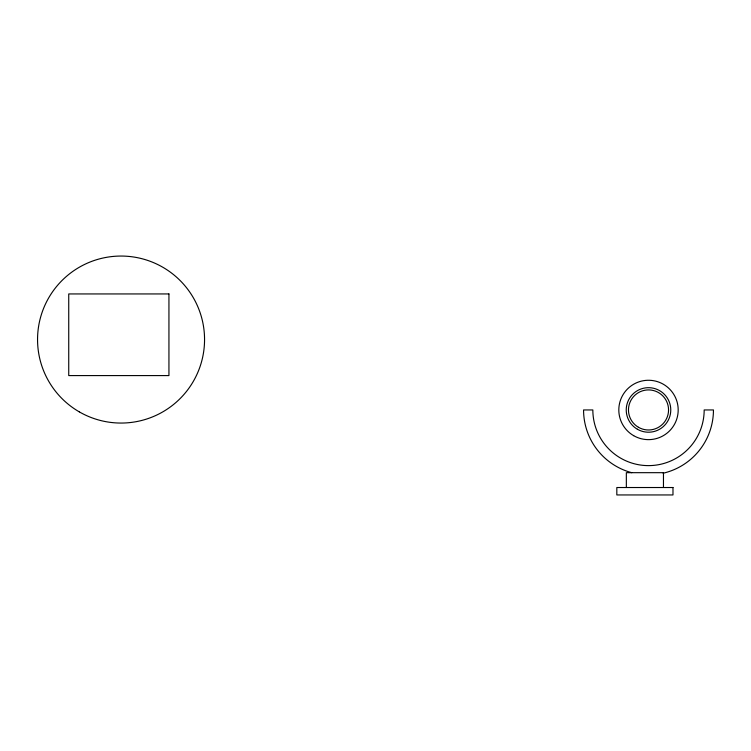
<?xml version="1.0" encoding="UTF-8"?>
<svg xmlns="http://www.w3.org/2000/svg" width="751" height="751" viewBox="0 0 751 751"><rect width="100%" height="100%" fill="white"/><g stroke="black" fill="none" stroke-linecap="round" stroke-linejoin="round"><path stroke-width="1.13" d="M663.462 487.521L663.462 472.679L626.343 472.679L626.343 487.521M663.133 473.224A64.943 64.943 0 0 0 713.45 409.952L704.175 409.952A55.668 55.668 0 0 1 648.507 465.62A55.668 55.668 0 0 1 592.839 409.952L583.565 409.952A64.943 64.943 0 0 0 631.694 472.679M168.937 293.941L68.735 293.941L68.735 375.584L168.937 375.584L168.937 293.941M672.98 487.521L616.824 487.521L616.824 494.947L672.98 494.947L672.98 487.521M637.374 429.234A22.267 22.267 0 0 0 670.774 409.952A22.267 22.267 0 0 0 637.374 390.661A22.267 22.267 0 0 0 637.374 429.234M633.656 435.664A29.693 29.693 0 0 0 678.191 409.952A29.693 29.693 0 0 0 633.656 384.24A29.693 29.693 0 0 0 633.656 435.664M638.481 427.3A20.042 20.042 0 0 0 668.55 409.952A20.042 20.042 0 0 0 638.481 392.595A20.042 20.042 0 0 0 638.481 427.3M79.296 411.867A83.502 83.502 0 0 0 204.554 339.555A83.502 83.502 0 0 0 79.296 267.243A83.502 83.502 0 0 0 79.296 411.867"/></g></svg>
